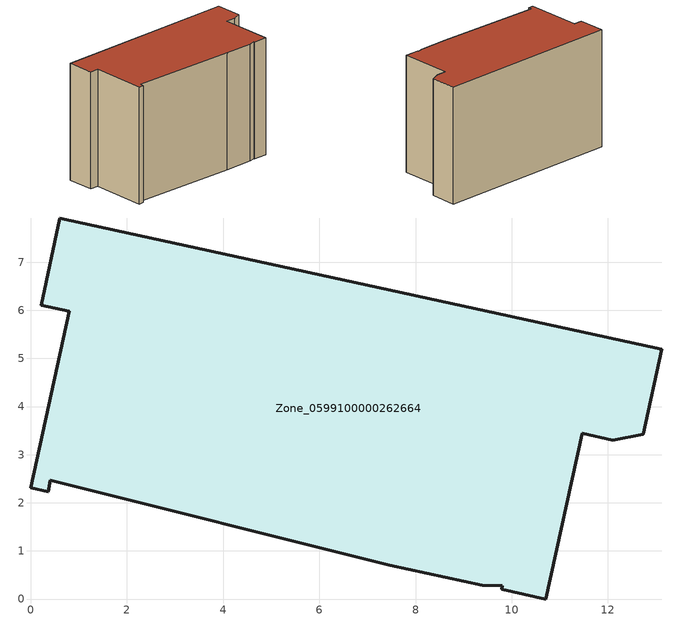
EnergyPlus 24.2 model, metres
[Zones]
Zone_0599100000262664
 floor ground (C_G): 0,2.31 0.8,5.98 0.22,6.11 0.61,7.92 13.12,5.19 12.74,3.42 12.1,3.3 11.46,3.44 10.71,0 9.79,0.2 9.8,0.27 9.39,0.29 7.47,0.7 0.4,2.47 0.36,2.23 z0
 wall outside (C_F): 0.4,2.47 7.47,0.7 9.39,0.29 9.8,0.27 9.79,0.2 10.71,0 11.46,3.44 12.1,3.3 12.74,3.42 13.12,5.19 0.61,7.92 0.22,6.11 0.8,5.98 0,2.31 0.36,2.23 0.4,2.47 z0:8
 roof outside (C_R): 0.8,5.98 0,2.31 0.36,2.23 0.4,2.47 7.47,0.7 9.39,0.29 9.8,0.27 9.79,0.2 10.71,0 11.46,3.44 12.1,3.3 12.74,3.42 13.12,5.19 0.61,7.92 0.22,6.11 z8
[BUILDING]
Pand.0599100000262664: North Axis=0; Terrain=City; Loads Convergence Tolerance Value=0.04; Temperature Convergence Tolerance Value=0.4; Solar Distribution=FullExterior; Maximum Number of Warmup Days=25; Minimum Number of Warmup Days=1
[Site:Location]
Rotterdam.The.Hague.AP_ZH_NLD Design_Conditions: Latitude=51.96; Longitude=4.45; Time Zone=1; Elevation=-4.5
[SITE:GROUNDTEMPERATURE:BUILDINGSURFACE]
18, 18, 18, 18, 18, 18, 18, 18, 18, 18, 18, 18
[MATERIAL] Thermal Absorptance=0.9; Solar Absorptance=0.7; Visible Absorptance=0.7
Name | Roughness | Thickness | Conductivity | Density | Specific Heat
G.TC.1975-1991 | MediumSmooth | 0.15 | 0.288461 | 540 | 1210
F.TC.1975-1991 | Rough | 0.3 | 0.230769 | 1920 | 840
R.TC.1975-1991 | MediumRough | 0.2 | 0.153846 | 1500 | 1000
[CONSTRUCTION]
C_G: G.TC.1975-1991
C_F: F.TC.1975-1991
C_R: R.TC.1975-1991
[ZONE]
Zone_0599100000262664: Type=1; Multiplier=1; Ceiling Height=Autocalculate; Volume=Autocalculate; Floor Area=autocalculate; Part of Total Floor Area=Yes
[ZONEINFILTRATION:DESIGNFLOWRATE]
Infil_Zone_0599100000262664: Zone or ZoneList or Space or SpaceList=Zone_0599100000262664; Schedule=AlwaysOn; Design Flow Rate Calculation Method=Flow/Area; Flow Rate per Floor Area=0.003; Constant Term Coefficient=1; Temperature Term Coefficient=0; Velocity Term Coefficient=0; Velocity Squared Term Coefficient=0
[HVACTEMPLATE:ZONE:IDEALLOADSAIRSYSTEM]
Zone_0599100000262664: Maximum Heating Supply Air Temperature=50; Minimum Cooling Supply Air Temperature=13; Maximum Heating Supply Air Humidity Ratio=0.0156; Minimum Cooling Supply Air Humidity Ratio=0.0077; Heating Limit=NoLimit; Cooling Limit=NoLimit; Dehumidification Control Type=ConstantSensibleHeatRatio; Cooling Sensible Heat Ratio=0.7; Dehumidification Setpoint=60; Humidification Control Type=None; Humidification Setpoint=30; Outdoor Air Method=None; Outdoor Air Flow Rate per Person=0.00944; Outdoor Air Flow Rate per Zone Floor Area=0; Outdoor Air Flow Rate per Zone=0; Demand Controlled Ventilation Type=None; Outdoor Air Economizer Type=NoEconomizer; Heat Recovery Type=None; Sensible Heat Recovery Effectiveness=0.7; Latent Heat Recovery Effectiveness=0.65
[ZONECONTROL:THERMOSTAT]
ThermostatControl_Zone_0599100000262664: Zone or ZoneList=Zone_0599100000262664; Control Type Schedule=DualSetpointControlType; Control 1=Thermostat_Zone_0599100000262664; Temperature Difference Between Cutout And Setpoint=0
[THERMOSTATSETPOINT:DUALSETPOINT]
Thermostat_Zone_0599100000262664: Heating Setpoint Temperature Schedule=HeatingSetpoint_Zone_0599100000262664; Cooling Setpoint Temperature Schedule=CoolingSetpoint_Zone_0599100000262664
[SCHEDULE:COMPACT]
HeatingSetpoint_Zone_0599100000262664: Through: 12/31, For: AllDays, Until: 24:00, 21
CoolingSetpoint_Zone_0599100000262664: Through: 12/31, For: AllDays, Until: 24:00, 24
DualSetpointControlType: Through: 12/31, For: AllDays, Until: 24:00, 4
AlwaysOn: Through: 12/31, For: AllDays, Until: 24:00, 1
